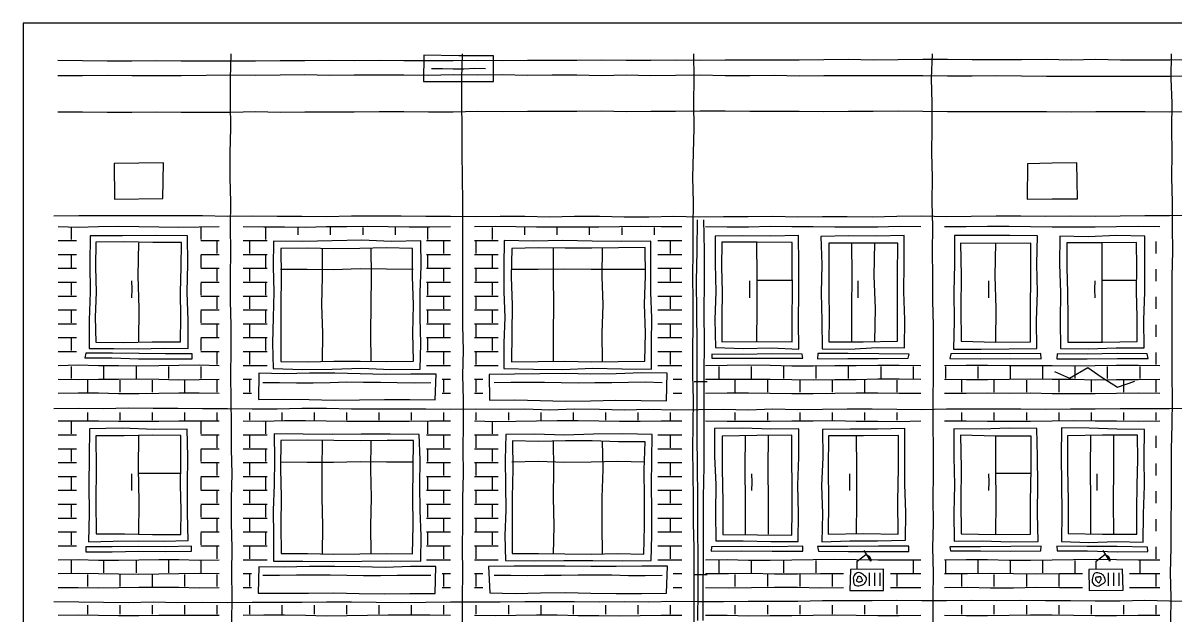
# Model space of a CAD drawing. Header units: millimetres. Extents: x 0 to 655, y 0 to 345.
# Drawn here: x 335 to 484.6, y 88.1 to 165 of the extents above; entities that cross this region are included whole.
import ezdxf

# ---------------------------------------------------------------- set-up
doc = ezdxf.new("R2010")
doc.units = ezdxf.units.MM
for name, color, linetype, true_color in [('01_KARKAS', 1, 'Continuous', 0xd62728), ('02_PROYOMY', 5, 'Continuous', 0x1f5fd6), ('03_BALKONY', 3, 'Continuous', 0x2ca02c), ('04_KLADKA', 32, 'Continuous', 0x8c5a2b), ('05_KONDICIONERY', 6, 'Continuous', 0xc512c5), ('06_VODOSTOK', 4, 'Continuous', 0x0f9aa0), ('08_KRYSHA', 8, 'Continuous', 0x444444)]:
    doc.layers.add(name, color=color, linetype=linetype, true_color=true_color)

msp = doc.modelspace()

# ---------------------------------------------------------------- linework, layer by layer
at = {"layer": '01_KARKAS'}
for points in [[(485.4, 165), (482.2, 165), (479, 165), (475.8, 165), (472.6, 165), (469.4, 165), (466.2, 165), (463, 165), (459.8, 165), (456.6, 165), (453.4, 165), (450.2, 165), (447, 165), (443.8, 165), (440.6, 165), (437.4, 165), (434.2, 165), (431, 165), (427.8, 165), (424.6, 165), (421.4, 165), (418.2, 165), (415, 165), (411.8, 165), (408.6, 165), (405.4, 165), (402.2, 165), (399, 165), (395.8, 165), (392.6, 165), (389.4, 165), (386.2, 165), (383, 165), (379.8, 165), (376.6, 165), (373.4, 165), (370.2, 165), (367, 165), (363.8, 165), (360.6, 165), (357.4, 165), (354.2, 165), (351, 165), (347.8, 165), (344.6, 165), (341.4, 165), (338.2, 165), (335, 165)], [(335, 165), (335, 161.76), (335, 158.53), (335, 155.29), (335, 152.06), (335, 148.82), (335, 145.59), (335, 142.35), (335, 139.12), (335, 135.88), (335, 132.65), (335, 129.41), (335, 126.18), (335, 122.94), (335, 119.71), (335, 116.47), (335, 113.24), (335, 110), (335, 106.76), (335, 103.53), (335, 100.29), (335, 97.06), (335, 93.82), (335, 90.59), (335, 87.35)], [(362.07, 87.31), (362.13, 90.51), (362.09, 93.71), (362.11, 96.92), (362.06, 100.12), (362.06, 103.33), (362.13, 106.53), (362.06, 109.73), (362.03, 112.94), (362.01, 116.14), (361.97, 119.35), (361.98, 122.55), (362, 125.76), (361.93, 128.96), (361.92, 132.16), (361.96, 135.37), (361.93, 138.57), (361.95, 141.78), (361.86, 144.98), (361.85, 148.18), (361.95, 151.39), (361.89, 154.59), (361.91, 157.8), (362, 161)], [(392, 87.31), (392.02, 90.51), (392.04, 93.71), (392.02, 96.92), (392.05, 100.12), (392.04, 103.33), (392.12, 106.53), (392.09, 109.73), (392.13, 112.94), (392.12, 116.14), (392.07, 119.35), (392.15, 122.55), (392.07, 125.76), (392.03, 128.96), (392.04, 132.16), (392.05, 135.37), (392.05, 138.57), (392.05, 141.78), (392, 144.98), (391.96, 148.18), (391.95, 151.39), (391.9, 154.59), (391.94, 157.8), (392, 161)], [(422.04, 87.31), (422.04, 90.51), (422.05, 93.71), (422.05, 96.92), (421.96, 100.12), (421.99, 103.33), (421.94, 106.53), (421.91, 109.73), (421.94, 112.94), (421.98, 116.14), (421.87, 119.35), (421.9, 122.55), (421.94, 125.76), (421.94, 128.96), (421.89, 132.16), (421.92, 135.37), (421.94, 138.57), (421.97, 141.78), (421.9, 144.98), (421.99, 148.18), (422.04, 151.39), (422.02, 154.59), (422.07, 157.8), (422, 161)], [(453.05, 87.31), (453.05, 90.51), (453.12, 93.71), (453.03, 96.92), (453.13, 100.12), (453.06, 103.33), (453.09, 106.53), (453.13, 109.73), (453.06, 112.94), (453.08, 116.14), (453.12, 119.35), (453.09, 122.55), (453.09, 125.76), (453.01, 128.96), (453.02, 132.16), (452.99, 135.37), (453.02, 138.57), (452.93, 141.78), (452.98, 144.98), (452.89, 148.18), (452.94, 151.39), (452.92, 154.59), (452.87, 157.8), (453, 161)], [(483.91, 87.31), (483.96, 90.51), (483.87, 93.71), (483.93, 96.92), (483.96, 100.12), (483.99, 103.33), (483.98, 106.53), (483.99, 109.73), (484.08, 112.94), (484.1, 116.14), (484.07, 119.35), (484.05, 122.55), (484.05, 125.76), (484.08, 128.96), (484.08, 132.16), (484.16, 135.37), (484.11, 138.57), (484.12, 141.78), (484.04, 144.98), (484.05, 148.18), (484.04, 151.39), (484.07, 154.59), (483.96, 157.8), (484, 161)], [(339, 140), (342.22, 140.04), (345.43, 140.06), (348.65, 140.03), (351.87, 140.05), (355.08, 140.04), (358.3, 140.04), (361.52, 139.97), (364.73, 139.99), (367.95, 139.96), (371.16, 139.97), (374.38, 139.93), (377.6, 139.98), (380.81, 139.98), (384.03, 139.98), (387.25, 139.96), (390.46, 139.95), (393.68, 139.93), (396.9, 139.94), (400.11, 139.94), (403.33, 139.88), (406.55, 139.96), (409.76, 139.95), (412.98, 139.89), (416.2, 139.87), (419.41, 139.94), (422.63, 139.86), (425.85, 139.91), (429.06, 139.92), (432.28, 139.96), (435.49, 139.88), (438.71, 139.93), (441.93, 139.93), (445.14, 139.89), (448.36, 139.96), (451.58, 139.99), (454.79, 139.92), (458.01, 139.96), (461.23, 139.98), (464.44, 139.99), (467.66, 139.97), (470.88, 140), (474.09, 139.97), (477.31, 140.01), (480.53, 140.05), (483.74, 140.05), (486.96, 140.1)], [(339, 115), (342.22, 115.05), (345.43, 115.02), (348.65, 115.11), (351.87, 115.04), (355.08, 115.06), (358.3, 115.01), (361.52, 115.02), (364.73, 114.97), (367.95, 114.97), (371.16, 115.04), (374.38, 115.04), (377.6, 114.98), (380.81, 114.99), (384.03, 114.97), (387.25, 114.98), (390.46, 114.93), (393.68, 114.98), (396.9, 114.94), (400.11, 114.96), (403.33, 114.86), (406.55, 114.96), (409.76, 114.94), (412.98, 114.84), (416.2, 114.94), (419.41, 114.85), (422.63, 114.87), (425.85, 114.94), (429.06, 114.86), (432.28, 114.95), (435.49, 114.87), (438.71, 114.93), (441.93, 114.95), (445.14, 114.97), (448.36, 114.92), (451.58, 114.89), (454.79, 114.99), (458.01, 114.97), (461.23, 114.99), (464.44, 114.96), (467.66, 114.94), (470.88, 114.98), (474.09, 114.96), (477.31, 115.01), (480.53, 115.01), (483.74, 115), (486.96, 115.05)], [(339, 90), (342.22, 89.94), (345.43, 89.89), (348.65, 89.85), (351.87, 89.95), (355.08, 89.86), (358.3, 89.9), (361.52, 89.87), (364.73, 89.91), (367.95, 89.89), (371.16, 89.91), (374.38, 89.92), (377.6, 89.92), (380.81, 89.89), (384.03, 89.87), (387.25, 89.89), (390.46, 89.95), (393.68, 89.95), (396.9, 89.93), (400.11, 89.98), (403.33, 89.99), (406.55, 89.96), (409.76, 89.93), (412.98, 89.96), (416.2, 89.95), (419.41, 90.01), (422.63, 89.97), (425.85, 90), (429.06, 90.01), (432.28, 90.02), (435.49, 90.03), (438.71, 90.12), (441.93, 90.12), (445.14, 90.09), (448.36, 90.14), (451.58, 90.12), (454.79, 90.1), (458.01, 90.14), (461.23, 90.1), (464.44, 90.15), (467.66, 90.13), (470.88, 90.12), (474.09, 90.07), (477.31, 90.07), (480.53, 90.15), (483.74, 90.08), (486.96, 90.04)]]:
    msp.add_lwpolyline(points, dxfattribs=at)
at = {"layer": '02_PROYOMY'}
for points in [[(343.72, 137.42), (343.67, 133.76), (343.72, 130.11), (343.58, 126.45), (343.58, 122.8)], [(356.34, 137.42), (352.13, 137.46), (347.92, 137.39), (343.72, 137.42)], [(344.43, 136.59), (344.39, 133.34), (344.47, 130.1), (344.37, 126.85), (344.42, 123.61)], [(355.55, 136.56), (351.84, 136.54), (348.14, 136.61), (344.43, 136.59)], [(350, 123.7), (350.07, 127.97), (349.95, 132.23), (350, 136.5)], [(355.42, 123.65), (355.48, 126.87), (355.43, 130.1), (355.51, 133.33), (355.55, 136.56)], [(356.41, 122.78), (356.44, 126.44), (356.3, 130.1), (356.37, 133.76), (356.34, 137.42)], [(424.77, 137.38), (424.78, 133.76), (424.87, 130.15), (424.74, 126.54), (424.85, 122.93)], [(435.6, 137.43), (431.99, 137.38), (428.38, 137.39), (424.77, 137.38)], [(425.67, 136.6), (425.61, 133.36), (425.68, 130.13), (425.63, 126.89), (425.65, 123.65)], [(434.79, 136.55), (430.23, 136.59), (425.67, 136.6)], [(430.2, 123.7), (430.22, 127.97), (430.22, 132.23), (430.2, 136.5)], [(434.78, 123.67), (434.78, 126.89), (434.8, 130.11), (434.76, 133.33), (434.79, 136.55)], [(435.65, 122.71), (435.61, 126.39), (435.62, 130.07), (435.64, 133.75), (435.6, 137.43)], [(449.31, 137.43), (445.71, 137.37), (442.1, 137.42), (438.5, 137.3)], [(438.5, 137.3), (438.61, 133.67), (438.52, 130.03), (438.64, 126.39), (438.66, 122.75)], [(439.54, 136.47), (439.51, 133.27), (439.52, 130.06), (439.57, 126.86), (439.51, 123.65)], [(448.47, 136.46), (444, 136.45), (439.54, 136.47)], [(442.5, 123.7), (442.51, 127.97), (442.54, 132.23), (442.5, 136.5)], [(445.5, 123.7), (445.57, 127.97), (445.43, 132.23), (445.5, 136.5)], [(448.46, 123.74), (448.44, 127.98), (448.45, 132.22), (448.47, 136.46)], [(449.36, 122.87), (449.41, 126.51), (449.27, 130.15), (449.32, 133.79), (449.31, 137.43)], [(455.85, 137.47), (455.85, 133.78), (455.73, 130.08), (455.8, 126.38), (455.7, 122.69)], [(466.6, 137.4), (463.02, 137.47), (459.43, 137.43), (455.85, 137.47)], [(465.74, 136.44), (461.18, 136.41), (456.63, 136.44)], [(456.63, 136.44), (456.68, 132.2), (456.66, 127.97), (456.71, 123.73)], [(461.2, 123.7), (461.25, 127.97), (461.12, 132.23), (461.2, 136.5)], [(465.7, 123.65), (465.68, 127.91), (465.73, 132.17), (465.74, 136.44)], [(466.53, 122.79), (466.48, 126.44), (466.62, 130.09), (466.52, 133.74), (466.6, 137.4)], [(469.52, 137.37), (469.44, 133.72), (469.59, 130.07), (469.56, 126.42), (469.58, 122.78)], [(480.52, 137.35), (476.85, 137.43), (473.18, 137.27), (469.52, 137.37)], [(479.45, 136.56), (474.93, 136.5), (470.41, 136.48)], [(470.41, 136.48), (470.41, 133.27), (470.49, 130.06), (470.52, 126.84), (470.54, 123.63)], [(475, 123.7), (474.97, 127.97), (474.99, 132.23), (475, 136.5)], [(479.55, 123.71), (479.55, 126.92), (479.46, 130.13), (479.5, 133.35), (479.45, 136.56)], [(480.43, 122.87), (480.41, 126.49), (480.51, 130.11), (480.54, 133.73), (480.52, 137.35)], [(430.2, 131.64), (434.7, 131.64)], [(475, 131.64), (479.5, 131.64)], [(349.1, 129.37), (349.14, 130.47), (349.1, 131.56)], [(429.3, 129.37), (429.29, 130.47), (429.3, 131.56)], [(443.35, 129.37), (443.35, 130.47), (443.35, 131.56)], [(460.3, 129.37), (460.3, 130.47), (460.3, 131.56)], [(474.1, 129.37), (474.06, 130.47), (474.1, 131.56)], [(343.58, 122.8), (346.79, 122.79), (350, 122.74), (353.21, 122.82), (356.41, 122.78)], [(344.42, 123.61), (348.08, 123.56), (351.75, 123.66), (355.42, 123.65)], [(424.85, 122.93), (428.45, 122.78), (432.05, 122.87), (435.65, 122.71)], [(425.65, 123.65), (430.21, 123.7), (434.78, 123.67)], [(438.66, 122.75), (442.23, 122.72), (445.79, 122.93), (449.36, 122.87)], [(439.51, 123.65), (443.99, 123.65), (448.46, 123.74)], [(455.7, 122.69), (459.31, 122.71), (462.92, 122.75), (466.53, 122.79)], [(456.71, 123.73), (461.2, 123.61), (465.7, 123.65)], [(469.58, 122.78), (473.2, 122.77), (476.81, 122.9), (480.43, 122.87)], [(470.54, 123.63), (475.05, 123.62), (479.55, 123.71)], [(343.16, 122.17), (343.03, 121.57)], [(343.03, 121.57), (346.5, 121.57), (349.98, 121.46), (353.45, 121.46), (356.92, 121.44)], [(356.93, 122.11), (353.49, 122.1), (350.05, 122.14), (346.6, 122.17), (343.16, 122.17)], [(356.92, 121.44), (356.93, 122.11)], [(436.08, 122.06), (432.17, 122.1), (428.27, 122.01), (424.36, 122.06)], [(424.36, 122.06), (424.36, 121.54)], [(424.36, 121.54), (428.3, 121.54), (432.23, 121.53), (436.17, 121.52)], [(436.17, 121.52), (436.08, 122.06)], [(438.11, 122.16), (438.05, 121.45)], [(438.05, 121.45), (441.98, 121.49), (445.91, 121.48), (449.83, 121.52)], [(449.95, 122.08), (446, 122.09), (442.06, 122.13), (438.11, 122.16)], [(449.83, 121.52), (449.95, 122.08)], [(455.37, 122.11), (455.25, 121.48)], [(455.25, 121.48), (459.19, 121.47), (463.13, 121.48), (467.07, 121.47)], [(467.05, 122.15), (463.16, 122.12), (459.26, 122.15), (455.37, 122.11)], [(467.07, 121.47), (467.05, 122.15)], [(469.16, 122.11), (469.09, 121.44)], [(469.09, 121.44), (473.04, 121.47), (476.99, 121.5), (480.94, 121.51)], [(480.84, 122.09), (476.95, 122.14), (473.05, 122.05), (469.16, 122.11)], [(480.94, 121.51), (480.84, 122.09)], [(343.64, 112.39), (343.59, 108.73), (343.53, 105.06), (343.59, 101.39), (343.47, 97.73)], [(356.28, 112.34), (352.06, 112.29), (347.85, 112.44), (343.64, 112.39)], [(356.43, 97.88), (356.35, 101.5), (356.35, 105.11), (356.36, 108.73), (356.28, 112.34)], [(424.72, 112.4), (424.69, 108.77), (424.88, 105.14), (424.82, 101.5), (424.87, 97.87)], [(435.65, 112.37), (432.01, 112.34), (428.36, 112.47), (424.72, 112.4)], [(435.55, 97.76), (435.59, 101.41), (435.5, 105.07), (435.66, 108.72), (435.65, 112.37)], [(438.72, 112.29), (438.75, 108.65), (438.57, 105.01), (438.7, 101.37), (438.62, 97.73)], [(449.39, 112.43), (445.83, 112.35), (442.28, 112.33), (438.72, 112.29)], [(449.47, 97.92), (449.52, 101.55), (449.39, 105.17), (449.37, 108.8), (449.39, 112.43)], [(466.53, 112.43), (462.93, 112.48), (459.33, 112.35), (455.73, 112.39)], [(455.73, 112.39), (455.76, 108.75), (455.82, 105.1), (455.74, 101.46), (455.8, 97.82)], [(466.7, 97.78), (466.59, 101.44), (466.66, 105.1), (466.6, 108.77), (466.53, 112.43)], [(469.72, 112.5), (469.68, 108.82), (469.7, 105.14), (469.77, 101.46), (469.71, 97.78)], [(480.49, 112.28), (476.9, 112.32), (473.31, 112.44), (469.72, 112.5)], [(480.33, 97.69), (480.34, 101.33), (480.5, 104.98), (480.42, 108.63), (480.49, 112.28)], [(355.46, 111.51), (351.78, 111.56), (348.11, 111.45), (344.43, 111.46)], [(344.43, 111.46), (344.47, 107.23), (344.43, 103), (344.47, 98.77)], [(350, 98.7), (350.08, 102.97), (349.97, 107.23), (350, 111.5)], [(355.48, 98.68), (355.52, 101.89), (355.42, 105.09), (355.48, 108.3), (355.46, 111.51)], [(434.73, 111.54), (430.21, 111.49), (425.69, 111.44)], [(425.69, 111.44), (425.7, 107.18), (425.8, 102.91), (425.79, 98.65)], [(428.7, 98.7), (428.73, 102.97), (428.69, 107.23), (428.7, 111.5)], [(431.7, 98.7), (431.71, 102.97), (431.65, 107.23), (431.7, 111.5)], [(434.75, 98.6), (434.76, 101.84), (434.77, 105.07), (434.71, 108.31), (434.73, 111.54)], [(439.47, 111.48), (439.44, 107.23), (439.49, 102.98), (439.46, 98.73)], [(448.56, 111.52), (444.02, 111.47), (439.47, 111.48)], [(443.14, 98.7), (443.15, 102.97), (443.15, 107.23), (443.14, 111.5)], [(448.54, 98.73), (448.5, 102.99), (448.59, 107.26), (448.56, 111.52)], [(465.77, 111.41), (461.19, 111.43), (456.61, 111.54)], [(456.61, 111.54), (456.7, 107.28), (456.64, 103.02), (456.71, 98.76)], [(461.2, 98.7), (461.22, 102.97), (461.21, 107.23), (461.2, 111.5)], [(465.7, 98.73), (465.69, 102.96), (465.8, 107.19), (465.77, 111.41)], [(470.51, 111.47), (470.5, 107.24), (470.58, 103.02), (470.58, 98.79)], [(479.57, 111.55), (475.04, 111.57), (470.51, 111.47)], [(473.5, 98.7), (473.51, 102.97), (473.47, 107.23), (473.5, 111.5)], [(476.5, 98.7), (476.48, 102.97), (476.51, 107.23), (476.5, 111.5)], [(479.48, 98.71), (479.47, 101.92), (479.55, 105.13), (479.6, 108.34), (479.57, 111.55)], [(349.1, 104.37), (349.11, 105.47), (349.1, 106.56)], [(350, 106.64), (355.5, 106.64)], [(429.55, 104.37), (429.59, 105.47), (429.55, 106.56)], [(442.24, 104.37), (442.24, 105.47), (442.24, 106.56)], [(460.3, 104.37), (460.33, 105.47), (460.3, 106.56)], [(461.2, 106.64), (465.7, 106.64)], [(474.35, 104.37), (474.36, 105.47), (474.35, 106.56)], [(344.47, 98.77), (348.14, 98.77), (351.81, 98.65), (355.48, 98.68)], [(439.46, 98.73), (444, 98.81), (448.54, 98.73)], [(456.71, 98.76), (461.2, 98.69), (465.7, 98.73)], [(470.58, 98.79), (475.03, 98.72), (479.48, 98.71)], [(343.47, 97.73), (346.71, 97.79), (349.95, 97.87), (353.19, 97.8), (356.43, 97.88)], [(424.87, 97.87), (428.43, 97.86), (431.99, 97.75), (435.55, 97.76)], [(425.79, 98.65), (430.27, 98.62), (434.75, 98.6)], [(438.62, 97.73), (442.24, 97.83), (445.86, 97.85), (449.47, 97.92)], [(455.8, 97.82), (459.44, 97.83), (463.07, 97.74), (466.7, 97.78)], [(469.71, 97.78), (473.25, 97.65), (476.79, 97.77), (480.33, 97.69)], [(356.85, 97.14), (353.42, 97.09), (349.99, 97.11), (346.56, 97.08), (343.13, 97.05)], [(343.13, 97.05), (343.15, 96.43)], [(343.15, 96.43), (346.58, 96.44), (350.01, 96.5), (353.44, 96.47), (356.87, 96.51)], [(356.87, 96.51), (356.85, 97.14)], [(424.31, 97.08), (424.28, 96.53)], [(424.28, 96.53), (428.23, 96.57), (432.19, 96.51), (436.15, 96.52)], [(436.16, 97.14), (432.21, 97.09), (428.26, 97.13), (424.31, 97.08)], [(436.15, 96.52), (436.16, 97.14)], [(449.91, 97.15), (445.96, 97.15), (442.01, 97.12), (438.06, 97.11)], [(438.06, 97.11), (438.17, 96.49)], [(438.17, 96.49), (442.08, 96.47), (445.99, 96.47), (449.91, 96.47)], [(449.91, 96.47), (449.91, 97.15)], [(467.07, 97.14), (463.13, 97.12), (459.19, 97.08), (455.25, 97.08)], [(455.25, 97.08), (455.31, 96.54)], [(455.31, 96.54), (459.22, 96.56), (463.13, 96.5), (467.04, 96.54)], [(467.04, 96.54), (467.07, 97.14)], [(480.85, 97.03), (476.95, 97.12), (473.04, 97.1), (469.13, 97.16)], [(469.13, 97.16), (469.17, 96.55)], [(469.17, 96.55), (473.08, 96.55), (476.99, 96.43), (480.9, 96.46)], [(480.9, 96.46), (480.85, 97.03)]]:
    msp.add_lwpolyline(points, dxfattribs=at)
at = {"layer": '03_BALKONY'}
for points in [[(367.48, 136.73), (367.44, 133.42), (367.53, 130.11), (367.44, 126.8), (367.37, 123.49), (367.45, 120.18)], [(386.59, 136.77), (382.77, 136.69), (378.95, 136.84), (375.12, 136.77), (371.3, 136.67), (367.48, 136.73)], [(386.52, 120.13), (386.61, 123.46), (386.51, 126.78), (386.53, 130.11), (386.64, 133.44), (386.59, 136.77)], [(397.42, 136.81), (397.36, 133.49), (397.39, 130.16), (397.48, 126.83), (397.38, 123.51), (397.38, 120.18)], [(416.42, 136.71), (412.62, 136.69), (408.82, 136.72), (405.02, 136.81), (401.22, 136.72), (397.42, 136.81)], [(416.53, 120.1), (416.53, 123.43), (416.59, 126.75), (416.46, 130.07), (416.42, 133.39), (416.42, 136.71)], [(368.46, 135.75), (368.5, 132.08), (368.42, 128.42), (368.44, 124.76), (368.43, 121.1)], [(385.54, 135.77), (382.12, 135.84), (378.71, 135.75), (375.29, 135.73), (371.88, 135.8), (368.46, 135.75)], [(373.83, 121.1), (373.87, 124.78), (373.75, 128.45), (373.86, 132.12), (373.83, 135.8)], [(380.17, 121.1), (380.13, 124.78), (380.15, 128.45), (380.21, 132.12), (380.17, 135.8)], [(385.63, 121.17), (385.55, 124.82), (385.65, 128.47), (385.51, 132.12), (385.54, 135.77)], [(398.4, 135.75), (398.32, 132.08), (398.43, 128.41), (398.42, 124.74), (398.38, 121.07)], [(415.69, 135.89), (412.23, 135.86), (408.77, 135.8), (405.31, 135.82), (401.85, 135.83), (398.4, 135.75)], [(403.83, 121.1), (403.8, 124.78), (403.86, 128.45), (403.82, 132.12), (403.83, 135.8)], [(410.17, 121.1), (410.12, 124.78), (410.25, 128.45), (410.12, 132.12), (410.17, 135.8)], [(415.66, 121.16), (415.74, 124.84), (415.61, 128.53), (415.73, 132.21), (415.69, 135.89)], [(368.4, 133.1), (371.84, 133.07), (375.28, 133.05), (378.72, 133.17), (382.16, 133.13), (385.6, 133.1)], [(398.4, 133.1), (401.84, 133.09), (405.28, 133.12), (408.72, 133.07), (412.16, 133.07), (415.6, 133.1)], [(368.43, 121.1), (371.87, 121.07), (375.31, 121.16), (378.75, 121.17), (382.19, 121.09), (385.63, 121.17)], [(398.38, 121.07), (401.84, 121.12), (405.29, 121.16), (408.75, 121.08), (412.21, 121.11), (415.66, 121.16)], [(367.45, 120.18), (371.26, 120.08), (375.08, 120.12), (378.89, 120.24), (382.71, 120.07), (386.52, 120.13)], [(397.38, 120.18), (401.21, 120.12), (405.04, 120.08), (408.88, 120.23), (412.7, 120.14), (416.53, 120.1)], [(365.58, 119.59), (365.56, 116.18)], [(388.6, 119.48), (385.31, 119.46), (382.03, 119.44), (378.74, 119.5), (375.45, 119.61), (372.16, 119.61), (368.87, 119.5), (365.58, 119.59)], [(366.1, 118.4), (368.28, 118.4), (370.46, 118.35), (372.64, 118.36), (374.82, 118.38), (377, 118.45), (379.18, 118.44), (381.36, 118.43), (383.54, 118.37), (385.72, 118.35), (387.9, 118.4)], [(388.45, 116.15), (388.6, 119.48)], [(418.56, 119.61), (415.26, 119.64), (411.96, 119.51), (408.66, 119.47), (405.36, 119.53), (402.06, 119.51), (398.76, 119.45), (395.47, 119.42)], [(395.47, 119.42), (395.53, 116.08)], [(396.1, 118.4), (398.28, 118.44), (400.46, 118.42), (402.64, 118.41), (404.82, 118.37), (407, 118.35), (409.18, 118.39), (411.36, 118.4), (413.54, 118.42), (415.72, 118.45), (417.9, 118.4)], [(418.46, 116.02), (418.56, 119.61)], [(365.56, 116.18), (368.83, 116.23), (372.1, 116.16), (375.37, 116.11), (378.64, 116.14), (381.91, 116.2), (385.18, 116.19), (388.45, 116.15)], [(395.53, 116.08), (398.81, 116.12), (402.08, 116.05), (405.36, 115.98), (408.63, 116.01), (411.91, 116.08), (415.18, 116.05), (418.46, 116.02)], [(367.58, 111.71), (367.63, 108.41), (367.56, 105.11), (367.45, 101.81), (367.51, 98.51), (367.48, 95.21)], [(386.39, 111.63), (382.63, 111.68), (378.87, 111.67), (375.1, 111.63), (371.34, 111.67), (367.58, 111.71)], [(368.42, 110.86), (368.39, 107.19), (368.49, 103.52), (368.44, 99.85), (368.49, 96.19)], [(385.67, 110.88), (382.22, 110.88), (378.77, 110.82), (375.32, 110.86), (371.87, 110.92), (368.42, 110.86)], [(373.83, 96.1), (373.9, 99.78), (373.82, 103.45), (373.79, 107.12), (373.83, 110.8)], [(380.17, 96.1), (380.13, 99.78), (380.21, 103.45), (380.12, 107.12), (380.17, 110.8)], [(385.5, 96.17), (385.59, 99.85), (385.58, 103.52), (385.59, 107.2), (385.67, 110.88)], [(386.61, 95.21), (386.65, 98.49), (386.52, 101.78), (386.46, 105.06), (386.5, 108.35), (386.39, 111.63)], [(397.61, 111.63), (397.56, 108.36), (397.58, 105.09), (397.62, 101.83), (397.52, 98.56), (397.59, 95.29)], [(416.62, 111.63), (412.82, 111.71), (409.01, 111.68), (405.21, 111.55), (401.41, 111.67), (397.61, 111.63)], [(398.49, 110.82), (398.52, 107.16), (398.46, 103.5), (398.43, 99.85), (398.46, 96.19)], [(415.69, 110.71), (412.25, 110.7), (408.81, 110.8), (405.37, 110.8), (401.93, 110.75), (398.49, 110.82)], [(403.83, 96.1), (403.9, 99.78), (403.81, 103.45), (403.87, 107.12), (403.83, 110.8)], [(410.17, 96.1), (410.14, 99.78), (410.14, 103.45), (410.24, 107.12), (410.17, 110.8)], [(415.54, 96.11), (415.62, 99.76), (415.62, 103.41), (415.59, 107.06), (415.69, 110.71)], [(416.49, 95.28), (416.55, 98.55), (416.55, 101.82), (416.54, 105.09), (416.57, 108.36), (416.62, 111.63)], [(368.4, 108.1), (371.84, 108.06), (375.28, 108.04), (378.72, 108.15), (382.16, 108.09), (385.6, 108.1)], [(398.4, 108.1), (401.84, 108.17), (405.28, 108.05), (408.72, 108.08), (412.16, 108.18), (415.6, 108.1)], [(368.49, 96.19), (371.89, 96.21), (375.29, 96.11), (378.7, 96.18), (382.1, 96.22), (385.5, 96.17)], [(398.46, 96.19), (401.88, 96.22), (405.29, 96.16), (408.71, 96.12), (412.12, 96.19), (415.54, 96.11)], [(365.59, 94.46), (365.48, 91.07)], [(388.55, 94.51), (385.27, 94.52), (381.99, 94.41), (378.71, 94.46), (375.43, 94.53), (372.15, 94.54), (368.87, 94.42), (365.59, 94.46)], [(367.48, 95.21), (371.3, 95.2), (375.13, 95.18), (378.95, 95.23), (382.78, 95.25), (386.61, 95.21)], [(388.45, 91.03), (388.55, 94.51)], [(418.59, 94.57), (415.28, 94.58), (411.96, 94.51), (408.65, 94.52), (405.33, 94.58), (402.02, 94.58), (398.7, 94.57), (395.39, 94.54)], [(395.39, 94.54), (395.56, 91.09)], [(397.59, 95.29), (401.37, 95.25), (405.15, 95.31), (408.93, 95.3), (412.71, 95.24), (416.49, 95.28)], [(418.48, 91.05), (418.59, 94.57)], [(366.1, 93.4), (368.28, 93.4), (370.46, 93.42), (372.64, 93.43), (374.82, 93.44), (377, 93.38), (379.18, 93.37), (381.36, 93.36), (383.54, 93.4), (385.72, 93.41), (387.9, 93.4)], [(396.1, 93.4), (398.28, 93.39), (400.46, 93.35), (402.64, 93.38), (404.82, 93.39), (407, 93.45), (409.18, 93.44), (411.36, 93.44), (413.54, 93.36), (415.72, 93.34), (417.9, 93.4)], [(365.48, 91.07), (368.77, 91.07), (372.05, 91.08), (375.33, 91.12), (378.61, 91), (381.89, 90.98), (385.17, 91.02), (388.45, 91.03)], [(395.56, 91.09), (398.84, 91.02), (402.11, 91.12), (405.38, 91.13), (408.66, 91.07), (411.93, 91.02), (415.21, 91), (418.48, 91.05)]]:
    msp.add_lwpolyline(points, dxfattribs=at)
at = {"layer": '04_KLADKA'}
for points in [[(339.55, 138.6), (342.16, 138.55), (344.77, 138.6), (347.39, 138.66), (350, 138.63), (352.61, 138.57), (355.23, 138.53), (357.84, 138.56), (360.45, 138.6)], [(341.3, 136.92), (341.3, 138.48)], [(358.1, 136.92), (358.1, 138.48)], [(363.55, 138.6), (366.24, 138.57), (368.93, 138.57), (371.62, 138.55), (374.31, 138.61), (377, 138.63), (379.69, 138.66), (382.38, 138.6), (385.07, 138.59), (387.76, 138.57), (390.45, 138.6)], [(366.5, 136.92), (366.5, 138.48)], [(370.7, 137.55), (370.7, 138.48)], [(374.9, 137.55), (374.9, 138.48)], [(379.1, 137.55), (379.1, 138.48)], [(383.3, 137.55), (383.3, 138.48)], [(387.5, 136.92), (387.5, 138.48)], [(393.55, 138.6), (396.24, 138.67), (398.93, 138.62), (401.62, 138.58), (404.31, 138.59), (407, 138.58), (409.69, 138.59), (412.38, 138.61), (415.07, 138.64), (417.76, 138.62), (420.45, 138.6)], [(395.9, 136.92), (395.9, 138.48)], [(400.1, 137.55), (400.1, 138.48)], [(404.3, 137.55), (404.3, 138.48)], [(408.5, 137.55), (408.5, 138.48)], [(412.7, 137.55), (412.7, 138.48)], [(416.9, 137.55), (416.9, 138.48)], [(423.55, 138.6), (426.34, 138.56), (429.13, 138.58), (431.92, 138.64), (434.71, 138.62), (437.5, 138.61), (440.29, 138.56), (443.08, 138.57), (445.87, 138.56), (448.66, 138.64), (451.45, 138.6)], [(454.55, 138.6), (457.34, 138.63), (460.13, 138.66), (462.92, 138.65), (465.71, 138.62), (468.5, 138.56), (471.29, 138.57), (474.08, 138.58), (476.87, 138.62), (479.66, 138.65), (482.45, 138.6)], [(339.55, 136.8), (341.95, 136.8)], [(358.05, 136.8), (360.45, 136.8)], [(360.2, 135.12), (360.2, 136.68)], [(363.55, 136.8), (366.65, 136.8)], [(364.4, 135.12), (364.4, 136.68)], [(387.35, 136.8), (390.45, 136.8)], [(389.6, 135.12), (389.6, 136.68)], [(393.55, 136.8), (396.65, 136.8)], [(393.8, 135.12), (393.8, 136.68)], [(417.35, 136.8), (420.45, 136.8)], [(419, 135.12), (419, 136.68)], [(482, 135.12), (482, 136.68)], [(339.55, 135), (341.95, 135)], [(341.3, 133.32), (341.3, 134.88)], [(358.05, 135), (360.45, 135)], [(358.1, 133.32), (358.1, 134.88)], [(363.55, 135), (366.65, 135)], [(366.5, 133.32), (366.5, 134.88)], [(387.35, 135), (390.45, 135)], [(387.5, 133.32), (387.5, 134.88)], [(393.55, 135), (396.65, 135)], [(395.9, 133.32), (395.9, 134.88)], [(417.35, 135), (420.45, 135)], [(339.55, 133.2), (341.95, 133.2)], [(358.05, 133.2), (360.45, 133.2)], [(363.55, 133.2), (366.65, 133.2)], [(387.35, 133.2), (390.45, 133.2)], [(393.55, 133.2), (396.65, 133.2)], [(417.35, 133.2), (420.45, 133.2)], [(360.2, 131.52), (360.2, 133.08)], [(364.4, 131.52), (364.4, 133.08)], [(389.6, 131.52), (389.6, 133.08)], [(393.8, 131.52), (393.8, 133.08)], [(419, 131.52), (419, 133.08)], [(482, 131.52), (482, 133.08)], [(339.55, 131.4), (341.95, 131.4)], [(341.3, 129.72), (341.3, 131.28)], [(358.05, 131.4), (360.45, 131.4)], [(358.1, 129.72), (358.1, 131.28)], [(363.55, 131.4), (366.65, 131.4)], [(366.5, 129.72), (366.5, 131.28)], [(387.35, 131.4), (390.45, 131.4)], [(387.5, 129.72), (387.5, 131.28)], [(393.55, 131.4), (396.65, 131.4)], [(395.9, 129.72), (395.9, 131.28)], [(417.35, 131.4), (420.45, 131.4)], [(339.55, 129.6), (341.95, 129.6)], [(358.05, 129.6), (360.45, 129.6)], [(360.2, 127.92), (360.2, 129.48)], [(363.55, 129.6), (366.65, 129.6)], [(364.4, 127.92), (364.4, 129.48)], [(387.35, 129.6), (390.45, 129.6)], [(389.6, 127.92), (389.6, 129.48)], [(393.55, 129.6), (396.65, 129.6)], [(393.8, 127.92), (393.8, 129.48)], [(417.35, 129.6), (420.45, 129.6)], [(419, 127.92), (419, 129.48)], [(482, 127.92), (482, 129.48)], [(339.55, 127.8), (341.95, 127.8)], [(341.3, 126.12), (341.3, 127.68)], [(358.05, 127.8), (360.45, 127.8)], [(358.1, 126.12), (358.1, 127.68)], [(363.55, 127.8), (366.65, 127.8)], [(366.5, 126.12), (366.5, 127.68)], [(387.35, 127.8), (390.45, 127.8)], [(387.5, 126.12), (387.5, 127.68)], [(393.55, 127.8), (396.65, 127.8)], [(395.9, 126.12), (395.9, 127.68)], [(417.35, 127.8), (420.45, 127.8)], [(339.55, 126), (341.95, 126)], [(358.05, 126), (360.45, 126)], [(360.2, 124.32), (360.2, 125.88)], [(363.55, 126), (366.65, 126)], [(364.4, 124.32), (364.4, 125.88)], [(387.35, 126), (390.45, 126)], [(389.6, 124.32), (389.6, 125.88)], [(393.55, 126), (396.65, 126)], [(393.8, 124.32), (393.8, 125.88)], [(417.35, 126), (420.45, 126)], [(419, 124.32), (419, 125.88)], [(482, 124.32), (482, 125.88)], [(339.55, 124.2), (341.95, 124.2)], [(358.05, 124.2), (360.45, 124.2)], [(363.55, 124.2), (366.65, 124.2)], [(387.35, 124.2), (390.45, 124.2)], [(393.55, 124.2), (396.65, 124.2)], [(417.35, 124.2), (420.45, 124.2)], [(341.3, 122.52), (341.3, 124.08)], [(358.1, 122.52), (358.1, 124.08)], [(366.5, 122.52), (366.5, 124.08)], [(387.5, 122.52), (387.5, 124.08)], [(395.9, 122.52), (395.9, 124.08)], [(339.55, 122.4), (341.95, 122.4)], [(358.05, 122.4), (360.45, 122.4)], [(360.2, 120.72), (360.2, 122.28)], [(363.55, 122.4), (366.65, 122.4)], [(364.4, 120.72), (364.4, 122.28)], [(387.35, 122.4), (390.45, 122.4)], [(389.6, 120.72), (389.6, 122.28)], [(393.55, 122.4), (396.65, 122.4)], [(393.8, 120.72), (393.8, 122.28)], [(417.35, 122.4), (420.45, 122.4)], [(419, 120.72), (419, 122.28)], [(482, 120.72), (482, 122.28)], [(339.55, 120.6), (342.16, 120.66), (344.77, 120.61), (347.39, 120.59), (350, 120.55), (352.61, 120.6), (355.23, 120.63), (357.84, 120.66), (360.45, 120.6)], [(341.3, 118.92), (341.3, 120.48)], [(345.5, 118.92), (345.5, 120.48)], [(349.7, 118.92), (349.7, 120.48)], [(353.9, 118.92), (353.9, 120.48)], [(358.1, 118.92), (358.1, 120.48)], [(363.55, 120.6), (366.65, 120.6)], [(387.35, 120.6), (390.45, 120.6)], [(393.55, 120.6), (396.65, 120.6)], [(417.35, 120.6), (420.45, 120.6)], [(423.55, 120.6), (426.34, 120.64), (429.13, 120.67), (431.92, 120.64), (434.71, 120.56), (437.5, 120.56), (440.29, 120.58), (443.08, 120.6), (445.87, 120.64), (448.66, 120.63), (451.45, 120.6)], [(425.3, 118.92), (425.3, 120.48)], [(429.5, 118.92), (429.5, 120.48)], [(433.7, 118.92), (433.7, 120.48)], [(437.9, 118.92), (437.9, 120.48)], [(442.1, 118.92), (442.1, 120.48)], [(446.3, 118.92), (446.3, 120.48)], [(450.5, 118.92), (450.5, 120.48)], [(454.55, 120.6), (457.34, 120.62), (460.13, 120.62), (462.92, 120.6), (465.71, 120.59), (468.5, 120.57), (471.29, 120.55), (474.08, 120.6), (476.87, 120.63), (479.66, 120.65), (482.45, 120.6)], [(454.7, 118.92), (454.7, 120.48)], [(458.9, 118.92), (458.9, 120.48)], [(463.1, 118.92), (463.1, 120.48)], [(467.3, 118.92), (467.3, 120.48)], [(468.79, 119.82), (470.77, 118.96), (473.12, 120.34), (474.88, 119.13), (476.99, 117.78), (479.24, 118.55)], [(471.5, 118.92), (471.5, 120.48)], [(475.7, 118.92), (475.7, 120.48)], [(479.9, 118.92), (479.9, 120.48)], [(339.55, 118.8), (342.16, 118.76), (344.77, 118.81), (347.39, 118.83), (350, 118.85), (352.61, 118.81), (355.23, 118.75), (357.84, 118.79), (360.45, 118.8)], [(343.4, 117.12), (343.4, 118.68)], [(347.6, 117.12), (347.6, 118.68)], [(351.8, 117.12), (351.8, 118.68)], [(356, 117.12), (356, 118.68)], [(360.2, 117.12), (360.2, 118.68)], [(363.55, 118.8), (364.65, 118.8)], [(364.4, 117.12), (364.4, 118.68)], [(389.35, 118.8), (390.45, 118.8)], [(389.6, 117.12), (389.6, 118.68)], [(393.55, 118.8), (394.65, 118.8)], [(393.8, 117.12), (393.8, 118.68)], [(419.35, 118.8), (420.45, 118.8)], [(423.55, 118.8), (426.34, 118.83), (429.13, 118.83), (431.92, 118.8), (434.71, 118.78), (437.5, 118.74), (440.29, 118.79), (443.08, 118.79), (445.87, 118.86), (448.66, 118.86), (451.45, 118.8)], [(427.4, 117.12), (427.4, 118.68)], [(431.6, 117.12), (431.6, 118.68)], [(435.8, 117.12), (435.8, 118.68)], [(440, 117.12), (440, 118.68)], [(444.2, 117.12), (444.2, 118.68)], [(448.4, 117.12), (448.4, 118.68)], [(454.55, 118.8), (457.34, 118.76), (460.13, 118.76), (462.92, 118.81), (465.71, 118.87), (468.5, 118.83), (471.29, 118.82), (474.08, 118.75), (476.87, 118.77), (479.66, 118.77), (482.45, 118.8)], [(456.8, 117.12), (456.8, 118.68)], [(461, 117.12), (461, 118.68)], [(465.2, 117.12), (465.2, 118.68)], [(469.4, 117.12), (469.4, 118.68)], [(473.6, 117.12), (473.6, 118.68)], [(477.8, 117.12), (477.8, 118.68)], [(482, 117.12), (482, 118.68)], [(339.55, 117), (342.16, 117.05), (344.77, 117.05), (347.39, 116.96), (350, 116.97), (352.61, 117), (355.23, 117.04), (357.84, 117.06), (360.45, 117)], [(363.55, 117), (364.65, 117)], [(389.35, 117), (390.45, 117)], [(393.55, 117), (394.65, 117)], [(419.35, 117), (420.45, 117)], [(423.55, 117), (426.34, 117.03), (429.13, 117.03), (431.92, 116.99), (434.71, 116.94), (437.5, 116.94), (440.29, 117), (443.08, 117.03), (445.87, 117.06), (448.66, 117.02), (451.45, 117)], [(454.55, 117), (457.34, 117.02), (460.13, 117.06), (462.92, 117.02), (465.71, 117.04), (468.5, 116.96), (471.29, 116.96), (474.08, 116.97), (476.87, 117.01), (479.66, 117.04), (482.45, 117)], [(343.4, 113.52), (343.4, 114.5)], [(347.6, 113.52), (347.6, 114.5)], [(351.8, 113.52), (351.8, 114.5)], [(356, 113.52), (356, 114.5)], [(360.2, 113.52), (360.2, 114.5)], [(364.4, 113.52), (364.4, 114.5)], [(368.6, 113.52), (368.6, 114.5)], [(372.8, 113.52), (372.8, 114.5)], [(377, 113.52), (377, 114.5)], [(381.2, 113.52), (381.2, 114.5)], [(385.4, 113.52), (385.4, 114.5)], [(389.6, 113.52), (389.6, 114.5)], [(393.8, 113.52), (393.8, 114.5)], [(398, 113.52), (398, 114.5)], [(402.2, 113.52), (402.2, 114.5)], [(406.4, 113.52), (406.4, 114.5)], [(410.6, 113.52), (410.6, 114.5)], [(414.8, 113.52), (414.8, 114.5)], [(419, 113.52), (419, 114.5)], [(427.4, 113.52), (427.4, 114.5)], [(431.6, 113.52), (431.6, 114.5)], [(435.8, 113.52), (435.8, 114.5)], [(440, 113.52), (440, 114.5)], [(444.2, 113.52), (444.2, 114.5)], [(448.4, 113.52), (448.4, 114.5)], [(456.8, 113.52), (456.8, 114.5)], [(461, 113.52), (461, 114.5)], [(465.2, 113.52), (465.2, 114.5)], [(469.4, 113.52), (469.4, 114.5)], [(473.6, 113.52), (473.6, 114.5)], [(477.8, 113.52), (477.8, 114.5)], [(482, 113.52), (482, 114.5)], [(339.55, 113.4), (342.16, 113.43), (344.77, 113.42), (347.39, 113.38), (350, 113.35), (352.61, 113.38), (355.23, 113.41), (357.84, 113.42), (360.45, 113.4)], [(341.3, 111.72), (341.3, 113.28)], [(358.1, 111.72), (358.1, 113.28)], [(363.55, 113.4), (366.24, 113.37), (368.93, 113.44), (371.62, 113.46), (374.31, 113.42), (377, 113.37), (379.69, 113.36), (382.38, 113.37), (385.07, 113.39), (387.76, 113.41), (390.45, 113.4)], [(366.5, 111.72), (366.5, 113.28)], [(387.5, 111.72), (387.5, 113.28)], [(393.55, 113.4), (396.24, 113.33), (398.93, 113.38), (401.62, 113.41), (404.31, 113.46), (407, 113.44), (409.69, 113.4), (412.38, 113.38), (415.07, 113.35), (417.76, 113.4), (420.45, 113.4)], [(395.9, 111.72), (395.9, 113.28)], [(423.55, 113.4), (426.34, 113.38), (429.13, 113.35), (431.92, 113.35), (434.71, 113.42), (437.5, 113.43), (440.29, 113.45), (443.08, 113.39), (445.87, 113.38), (448.66, 113.34), (451.45, 113.4)], [(454.55, 113.4), (457.34, 113.41), (460.13, 113.36), (462.92, 113.35), (465.71, 113.39), (468.5, 113.43), (471.29, 113.46), (474.08, 113.43), (476.87, 113.4), (479.66, 113.37), (482.45, 113.4)], [(339.55, 111.6), (341.95, 111.6)], [(358.05, 111.6), (360.45, 111.6)], [(360.2, 109.92), (360.2, 111.48)], [(363.55, 111.6), (366.65, 111.6)], [(364.4, 109.92), (364.4, 111.48)], [(387.35, 111.6), (390.45, 111.6)], [(389.6, 109.92), (389.6, 111.48)], [(393.55, 111.6), (396.65, 111.6)], [(393.8, 109.92), (393.8, 111.48)], [(417.35, 111.6), (420.45, 111.6)], [(419, 109.92), (419, 111.48)], [(482, 109.92), (482, 111.48)], [(339.55, 109.8), (341.95, 109.8)], [(341.3, 108.12), (341.3, 109.68)], [(358.05, 109.8), (360.45, 109.8)], [(358.1, 108.12), (358.1, 109.68)], [(363.55, 109.8), (366.65, 109.8)], [(366.5, 108.12), (366.5, 109.68)], [(387.35, 109.8), (390.45, 109.8)], [(387.5, 108.12), (387.5, 109.68)], [(393.55, 109.8), (396.65, 109.8)], [(395.9, 108.12), (395.9, 109.68)], [(417.35, 109.8), (420.45, 109.8)], [(339.55, 108), (341.95, 108)], [(358.05, 108), (360.45, 108)], [(360.2, 106.32), (360.2, 107.88)], [(363.55, 108), (366.65, 108)], [(364.4, 106.32), (364.4, 107.88)], [(387.35, 108), (390.45, 108)], [(389.6, 106.32), (389.6, 107.88)], [(393.55, 108), (396.65, 108)], [(393.8, 106.32), (393.8, 107.88)], [(417.35, 108), (420.45, 108)], [(419, 106.32), (419, 107.88)], [(482, 106.32), (482, 107.88)], [(339.55, 106.2), (341.95, 106.2)], [(358.05, 106.2), (360.45, 106.2)], [(363.55, 106.2), (366.65, 106.2)], [(387.35, 106.2), (390.45, 106.2)], [(393.55, 106.2), (396.65, 106.2)], [(417.35, 106.2), (420.45, 106.2)], [(341.3, 104.52), (341.3, 106.08)], [(358.1, 104.52), (358.1, 106.08)], [(366.5, 104.52), (366.5, 106.08)], [(387.5, 104.52), (387.5, 106.08)], [(395.9, 104.52), (395.9, 106.08)], [(339.55, 104.4), (341.95, 104.4)], [(358.05, 104.4), (360.45, 104.4)], [(360.2, 102.72), (360.2, 104.28)], [(363.55, 104.4), (366.65, 104.4)], [(364.4, 102.72), (364.4, 104.28)], [(387.35, 104.4), (390.45, 104.4)], [(389.6, 102.72), (389.6, 104.28)], [(393.55, 104.4), (396.65, 104.4)], [(393.8, 102.72), (393.8, 104.28)], [(417.35, 104.4), (420.45, 104.4)], [(419, 102.72), (419, 104.28)], [(482, 102.72), (482, 104.28)], [(339.55, 102.6), (341.95, 102.6)], [(341.3, 100.92), (341.3, 102.48)], [(358.05, 102.6), (360.45, 102.6)], [(358.1, 100.92), (358.1, 102.48)], [(363.55, 102.6), (366.65, 102.6)], [(366.5, 100.92), (366.5, 102.48)], [(387.35, 102.6), (390.45, 102.6)], [(387.5, 100.92), (387.5, 102.48)], [(393.55, 102.6), (396.65, 102.6)], [(395.9, 100.92), (395.9, 102.48)], [(417.35, 102.6), (420.45, 102.6)], [(339.55, 100.8), (341.95, 100.8)], [(358.05, 100.8), (360.45, 100.8)], [(360.2, 99.12), (360.2, 100.68)], [(363.55, 100.8), (366.65, 100.8)], [(364.4, 99.12), (364.4, 100.68)], [(387.35, 100.8), (390.45, 100.8)], [(389.6, 99.12), (389.6, 100.68)], [(393.55, 100.8), (396.65, 100.8)], [(393.8, 99.12), (393.8, 100.68)], [(417.35, 100.8), (420.45, 100.8)], [(419, 99.12), (419, 100.68)], [(482, 99.12), (482, 100.68)], [(339.55, 99), (341.95, 99)], [(341.3, 97.32), (341.3, 98.88)], [(358.05, 99), (360.45, 99)], [(358.1, 97.32), (358.1, 98.88)], [(363.55, 99), (366.65, 99)], [(366.5, 97.32), (366.5, 98.88)], [(387.35, 99), (390.45, 99)], [(387.5, 97.32), (387.5, 98.88)], [(393.55, 99), (396.65, 99)], [(395.9, 97.32), (395.9, 98.88)], [(417.35, 99), (420.45, 99)], [(339.55, 97.2), (341.95, 97.2)], [(358.05, 97.2), (360.45, 97.2)], [(360.2, 95.52), (360.2, 97.08)], [(363.55, 97.2), (366.65, 97.2)], [(364.4, 95.52), (364.4, 97.08)], [(387.35, 97.2), (390.45, 97.2)], [(389.6, 95.52), (389.6, 97.08)], [(393.55, 97.2), (396.65, 97.2)], [(393.8, 95.52), (393.8, 97.08)], [(417.35, 97.2), (420.45, 97.2)], [(419, 95.52), (419, 97.08)], [(482, 95.52), (482, 97.08)], [(339.55, 95.4), (342.16, 95.43), (344.77, 95.35), (347.39, 95.36), (350, 95.38), (352.61, 95.42), (355.23, 95.42), (357.84, 95.36), (360.45, 95.4)], [(341.3, 93.72), (341.3, 95.28)], [(345.5, 93.72), (345.5, 95.28)], [(349.7, 93.72), (349.7, 95.28)], [(353.9, 93.72), (353.9, 95.28)], [(358.1, 93.72), (358.1, 95.28)], [(363.55, 95.4), (366.65, 95.4)], [(387.35, 95.4), (390.45, 95.4)], [(393.55, 95.4), (396.65, 95.4)], [(417.35, 95.4), (420.45, 95.4)], [(423.55, 95.4), (426.34, 95.42), (429.13, 95.35), (431.92, 95.36), (434.71, 95.37), (437.5, 95.43), (440.29, 95.46), (443.08, 95.43), (445.87, 95.4), (448.66, 95.38), (451.45, 95.4)], [(425.3, 93.72), (425.3, 95.28)], [(429.5, 93.72), (429.5, 95.28)], [(433.7, 93.72), (433.7, 95.28)], [(437.9, 93.72), (437.9, 95.28)], [(450.5, 93.72), (450.5, 95.28)], [(454.55, 95.4), (457.34, 95.43), (460.13, 95.43), (462.92, 95.36), (465.71, 95.36), (468.5, 95.37), (471.29, 95.41), (474.08, 95.45), (476.87, 95.43), (479.66, 95.39), (482.45, 95.4)], [(454.7, 93.72), (454.7, 95.28)], [(458.9, 93.72), (458.9, 95.28)], [(463.1, 93.72), (463.1, 95.28)], [(467.3, 93.72), (467.3, 95.28)], [(471.5, 93.72), (471.5, 95.28)], [(479.9, 93.72), (479.9, 95.28)], [(339.55, 93.6), (342.16, 93.65), (344.77, 93.62), (347.39, 93.59), (350, 93.54), (352.61, 93.57), (355.23, 93.6), (357.84, 93.64), (360.45, 93.6)], [(343.4, 91.92), (343.4, 93.48)], [(347.6, 91.92), (347.6, 93.48)], [(351.8, 91.92), (351.8, 93.48)], [(356, 91.92), (356, 93.48)], [(360.2, 91.92), (360.2, 93.48)], [(363.55, 93.6), (364.65, 93.6)], [(364.4, 91.92), (364.4, 93.48)], [(389.35, 93.6), (390.45, 93.6)], [(389.6, 91.92), (389.6, 93.48)], [(393.55, 93.6), (394.65, 93.6)], [(393.8, 91.92), (393.8, 93.48)], [(419.35, 93.6), (420.45, 93.6)], [(423.55, 93.6), (426.53, 93.62), (429.52, 93.65), (432.5, 93.59), (435.48, 93.55), (438.47, 93.62), (441.45, 93.6)], [(427.4, 91.92), (427.4, 93.48)], [(431.6, 91.92), (431.6, 93.48)], [(435.8, 91.92), (435.8, 93.48)], [(440, 91.92), (440, 93.48)], [(447.55, 93.6), (451.45, 93.6)], [(448.4, 91.92), (448.4, 93.48)], [(454.55, 93.6), (457.53, 93.6), (460.52, 93.65), (463.5, 93.6), (466.48, 93.56), (469.47, 93.61), (472.45, 93.6)], [(456.8, 91.92), (456.8, 93.48)], [(461, 91.92), (461, 93.48)], [(465.2, 91.92), (465.2, 93.48)], [(469.4, 91.92), (469.4, 93.48)], [(478.55, 93.6), (482.45, 93.6)], [(482, 91.92), (482, 93.48)], [(339.55, 91.8), (342.16, 91.8), (344.77, 91.74), (347.39, 91.78), (350, 91.83), (352.61, 91.85), (355.23, 91.83), (357.84, 91.76), (360.45, 91.8)], [(363.55, 91.8), (364.65, 91.8)], [(389.35, 91.8), (390.45, 91.8)], [(393.55, 91.8), (394.65, 91.8)], [(419.35, 91.8), (420.45, 91.8)], [(423.55, 91.8), (426.53, 91.76), (429.52, 91.8), (432.5, 91.83), (435.48, 91.83), (438.47, 91.75), (441.45, 91.8)], [(447.55, 91.8), (451.45, 91.8)], [(454.55, 91.8), (457.53, 91.84), (460.52, 91.76), (463.5, 91.76), (466.48, 91.86), (469.47, 91.81), (472.45, 91.8)], [(478.55, 91.8), (482.45, 91.8)], [(339.55, 88.2), (342.16, 88.25), (344.77, 88.21), (347.39, 88.17), (350, 88.15), (352.61, 88.21), (355.23, 88.23), (357.84, 88.22), (360.45, 88.2)], [(343.4, 88.32), (343.4, 89.5)], [(347.6, 88.32), (347.6, 89.5)], [(351.8, 88.32), (351.8, 89.5)], [(356, 88.32), (356, 89.5)], [(360.2, 88.32), (360.2, 89.5)], [(363.55, 88.2), (366.24, 88.26), (368.93, 88.24), (371.62, 88.22), (374.31, 88.14), (377, 88.15), (379.69, 88.2), (382.38, 88.25), (385.07, 88.26), (387.76, 88.24), (390.45, 88.2)], [(364.4, 88.32), (364.4, 89.5)], [(368.6, 88.32), (368.6, 89.5)], [(372.8, 88.32), (372.8, 89.5)], [(377, 88.32), (377, 89.5)], [(381.2, 88.32), (381.2, 89.5)], [(385.4, 88.32), (385.4, 89.5)], [(389.6, 88.32), (389.6, 89.5)], [(393.55, 88.2), (396.24, 88.17), (398.93, 88.22), (401.62, 88.24), (404.31, 88.25), (407, 88.18), (409.69, 88.15), (412.38, 88.14), (415.07, 88.17), (417.76, 88.23), (420.45, 88.2)], [(393.8, 88.32), (393.8, 89.5)], [(398, 88.32), (398, 89.5)], [(402.2, 88.32), (402.2, 89.5)], [(406.4, 88.32), (406.4, 89.5)], [(410.6, 88.32), (410.6, 89.5)], [(414.8, 88.32), (414.8, 89.5)], [(419, 88.32), (419, 89.5)], [(423.55, 88.2), (426.34, 88.21), (429.13, 88.14), (431.92, 88.17), (434.71, 88.18), (437.5, 88.22), (440.29, 88.24), (443.08, 88.22), (445.87, 88.16), (448.66, 88.17), (451.45, 88.2)], [(427.4, 88.32), (427.4, 89.5)], [(431.6, 88.32), (431.6, 89.5)], [(435.8, 88.32), (435.8, 89.5)], [(440, 88.32), (440, 89.5)], [(444.2, 88.32), (444.2, 89.5)], [(448.4, 88.32), (448.4, 89.5)], [(454.55, 88.2), (457.34, 88.15), (460.13, 88.17), (462.92, 88.22), (465.71, 88.26), (468.5, 88.24), (471.29, 88.22), (474.08, 88.18), (476.87, 88.17), (479.66, 88.21), (482.45, 88.2)], [(456.8, 88.32), (456.8, 89.5)], [(461, 88.32), (461, 89.5)], [(465.2, 88.32), (465.2, 89.5)], [(469.4, 88.32), (469.4, 89.5)], [(473.6, 88.32), (473.6, 89.5)], [(477.8, 88.32), (477.8, 89.5)], [(482, 88.32), (482, 89.5)]]:
    msp.add_lwpolyline(points, dxfattribs=at)
at = {"layer": '05_KONDICIONERY'}
for points in [[(443.2, 95.2), (444.33, 96.07)], [(445, 95.2), (444.1, 96.6)], [(444.33, 96.07), (444.55, 95.98)], [(444.55, 95.98), (444.74, 95.84)], [(444.74, 95.84), (444.88, 95.65)], [(474.2, 95.2), (475.33, 96.07)], [(476, 95.2), (475.1, 96.6)], [(475.33, 96.07), (475.55, 95.98)], [(475.55, 95.98), (475.74, 95.84)], [(475.74, 95.84), (475.88, 95.65)], [(443.2, 94.2), (443.2, 95.2)], [(444.88, 95.65), (444.97, 95.43)], [(444.97, 95.43), (445, 95.2)], [(474.2, 94.2), (474.2, 95.2)], [(475.88, 95.65), (475.97, 95.43)], [(475.97, 95.43), (476, 95.2)], [(442.34, 94.14), (442.25, 91.42)], [(446.61, 94.16), (442.34, 94.14)], [(444.8, 92), (444.8, 93.7)], [(445.5, 92), (445.5, 93.7)], [(446.2, 92), (446.2, 93.7)], [(446.61, 91.42), (446.61, 94.16)], [(477.62, 94.18), (473.24, 94.15)], [(473.24, 94.15), (473.32, 91.42)], [(475.8, 92), (475.8, 93.7)], [(476.5, 92), (476.5, 93.7)], [(477.2, 92), (477.2, 93.7)], [(477.7, 91.43), (477.62, 94.18)], [(442.25, 91.42), (446.61, 91.42)], [(473.32, 91.42), (477.7, 91.43)]]:
    msp.add_lwpolyline(points, dxfattribs=at)
for points in [[(444.41, 92.85), (444.4, 93.04), (444.3, 93.21), (444.16, 93.33), (444.01, 93.42), (443.88, 93.52), (443.75, 93.63), (443.59, 93.72), (443.41, 93.75), (443.22, 93.71), (443.06, 93.61), (442.92, 93.49), (442.8, 93.36), (442.73, 93.19), (442.7, 93.02), (442.71, 92.85), (442.73, 92.69), (442.75, 92.52), (442.78, 92.33), (442.88, 92.16), (443.03, 92.04), (443.23, 92.01), (443.41, 92.03), (443.58, 92.06), (443.75, 92.09), (443.91, 92.14), (444.06, 92.23), (444.18, 92.36), (444.28, 92.5), (444.36, 92.67), (444.41, 92.85)], [(443.87, 92.85), (443.81, 92.92), (443.77, 92.97), (443.76, 93.04), (443.73, 93.11), (443.68, 93.17), (443.62, 93.2), (443.54, 93.23), (443.46, 93.24), (443.38, 93.23), (443.3, 93.19), (443.26, 93.12), (443.25, 93.03), (443.24, 92.97), (443.2, 92.91), (443.15, 92.85), (443.11, 92.77), (443.12, 92.68), (443.17, 92.61), (443.25, 92.57), (443.32, 92.54), (443.39, 92.52), (443.46, 92.51), (443.53, 92.52), (443.6, 92.55), (443.66, 92.57), (443.74, 92.58), (443.83, 92.61), (443.9, 92.67), (443.91, 92.76), (443.87, 92.85)], [(475.4, 92.85), (475.34, 93.03), (475.26, 93.19), (475.17, 93.34), (475.05, 93.46), (474.91, 93.55), (474.75, 93.61), (474.59, 93.66), (474.41, 93.7), (474.22, 93.72), (474.03, 93.66), (473.89, 93.53), (473.81, 93.35), (473.78, 93.17), (473.74, 93.01), (473.7, 92.85), (473.68, 92.68), (473.71, 92.5), (473.79, 92.34), (473.91, 92.2), (474.06, 92.08), (474.22, 92), (474.41, 91.97), (474.59, 92.01), (474.74, 92.1), (474.88, 92.19), (475.03, 92.26), (475.19, 92.35), (475.33, 92.48), (475.41, 92.66), (475.4, 92.85)], [(474.85, 92.85), (474.85, 92.92), (474.84, 93), (474.82, 93.08), (474.78, 93.16), (474.7, 93.2), (474.61, 93.2), (474.53, 93.16), (474.47, 93.13), (474.41, 93.14), (474.33, 93.15), (474.24, 93.14), (474.17, 93.09), (474.13, 93.01), (474.13, 92.93), (474.13, 92.85), (474.15, 92.77), (474.18, 92.71), (474.24, 92.66), (474.29, 92.62), (474.34, 92.58), (474.39, 92.51), (474.46, 92.45), (474.55, 92.42), (474.63, 92.45), (474.69, 92.53), (474.72, 92.61), (474.75, 92.67), (474.79, 92.72), (474.83, 92.78), (474.85, 92.85)]]:
    msp.add_lwpolyline(points, close=True, dxfattribs=at)
at = {"layer": '06_VODOSTOK'}
for points in [[(422.52, 87.5), (422.57, 91.5), (422.57, 95.5), (422.52, 99.5), (422.53, 103.5), (422.49, 107.5), (422.46, 111.5), (422.45, 115.5), (422.45, 119.5), (422.43, 123.5), (422.41, 127.5), (422.38, 131.5), (422.43, 135.5), (422.48, 139.5)], [(423.25, 87.5), (423.25, 91.5), (423.29, 95.5), (423.27, 99.5), (423.28, 103.5), (423.34, 107.5), (423.35, 111.5), (423.38, 115.5), (423.37, 119.5), (423.39, 123.5), (423.38, 127.5), (423.39, 131.5), (423.4, 135.5), (423.32, 139.5)], [(422.05, 118.5), (423.75, 118.5)], [(422.05, 93.5), (423.75, 93.5)]]:
    msp.add_lwpolyline(points, dxfattribs=at)
at = {"layer": '08_KRYSHA'}
for points in [[(339.5, 160.2), (342.71, 160.13), (345.91, 160.11), (349.12, 160.11), (352.32, 160.16), (355.53, 160.11), (358.74, 160.12), (361.94, 160.09), (365.15, 160.12), (368.36, 160.15), (371.56, 160.16), (374.77, 160.17), (377.97, 160.15), (381.18, 160.18), (384.39, 160.16), (387.59, 160.16), (390.8, 160.13), (394.01, 160.17), (397.21, 160.15), (400.42, 160.19), (403.62, 160.2), (406.83, 160.19), (410.04, 160.23), (413.24, 160.17), (416.45, 160.19), (419.65, 160.23), (422.86, 160.19), (426.07, 160.25), (429.27, 160.22), (432.48, 160.24), (435.69, 160.23), (438.89, 160.27), (442.1, 160.3), (445.3, 160.24), (448.51, 160.28), (451.72, 160.3), (454.92, 160.31), (458.13, 160.28), (461.34, 160.26), (464.54, 160.26), (467.75, 160.3), (470.95, 160.25), (474.16, 160.3), (477.37, 160.25), (480.57, 160.25), (483.78, 160.23), (486.98, 160.27)], [(387, 160.82), (386.94, 157.4)], [(396.04, 160.75), (391.52, 160.77), (387, 160.82)], [(396.03, 157.43), (396.04, 160.75)], [(388, 159.1), (389.4, 159.12), (390.8, 159.07), (392.2, 159.08), (393.6, 159.13), (395, 159.1)], [(339.5, 158.2), (342.71, 158.21), (345.91, 158.23), (349.12, 158.21), (352.32, 158.2), (355.53, 158.22), (358.74, 158.26), (361.94, 158.27), (365.15, 158.26), (368.36, 158.3), (371.56, 158.31), (374.77, 158.24), (377.97, 158.27), (381.18, 158.27), (384.39, 158.27), (387.59, 158.26), (390.8, 158.31), (394.01, 158.28), (397.21, 158.32), (400.42, 158.23), (403.62, 158.29), (406.83, 158.29), (410.04, 158.22), (413.24, 158.27), (416.45, 158.22), (419.65, 158.25), (422.86, 158.27), (426.07, 158.2), (429.27, 158.19), (432.48, 158.23), (435.69, 158.17), (438.89, 158.19), (442.1, 158.21), (445.3, 158.22), (448.51, 158.19), (451.72, 158.21), (454.92, 158.15), (458.13, 158.16), (461.34, 158.18), (464.54, 158.15), (467.75, 158.1), (470.95, 158.12), (474.16, 158.13), (477.37, 158.1), (480.57, 158.12), (483.78, 158.13), (486.98, 158.14)], [(386.94, 157.4), (391.48, 157.43), (396.03, 157.43)], [(339.5, 153.5), (342.71, 153.47), (345.91, 153.46), (349.12, 153.46), (352.32, 153.49), (355.53, 153.44), (358.74, 153.45), (361.94, 153.43), (365.15, 153.51), (368.36, 153.45), (371.56, 153.5), (374.77, 153.48), (377.97, 153.49), (381.18, 153.51), (384.39, 153.54), (387.59, 153.48), (390.8, 153.5), (394.01, 153.56), (397.21, 153.53), (400.42, 153.57), (403.62, 153.58), (406.83, 153.56), (410.04, 153.6), (413.24, 153.55), (416.45, 153.56), (419.65, 153.56), (422.86, 153.61), (426.07, 153.6), (429.27, 153.59), (432.48, 153.56), (435.69, 153.57), (438.89, 153.54), (442.1, 153.59), (445.3, 153.57), (448.51, 153.6), (451.72, 153.59), (454.92, 153.52), (458.13, 153.53), (461.34, 153.53), (464.54, 153.51), (467.75, 153.53), (470.95, 153.5), (474.16, 153.55), (477.37, 153.52), (480.57, 153.52), (483.78, 153.48), (486.98, 153.52)], [(353.23, 146.89), (346.84, 146.79)], [(346.84, 146.79), (346.85, 142.18)], [(353.13, 142.25), (353.23, 146.89)], [(465.3, 146.75), (465.24, 142.16)], [(471.71, 146.89), (468.51, 146.81), (465.3, 146.75)], [(471.77, 142.21), (471.71, 146.89)], [(346.85, 142.18), (353.13, 142.25)], [(465.24, 142.16), (468.5, 142.22), (471.77, 142.21)]]:
    msp.add_lwpolyline(points, dxfattribs=at)

doc.saveas('drawing.dxf')
